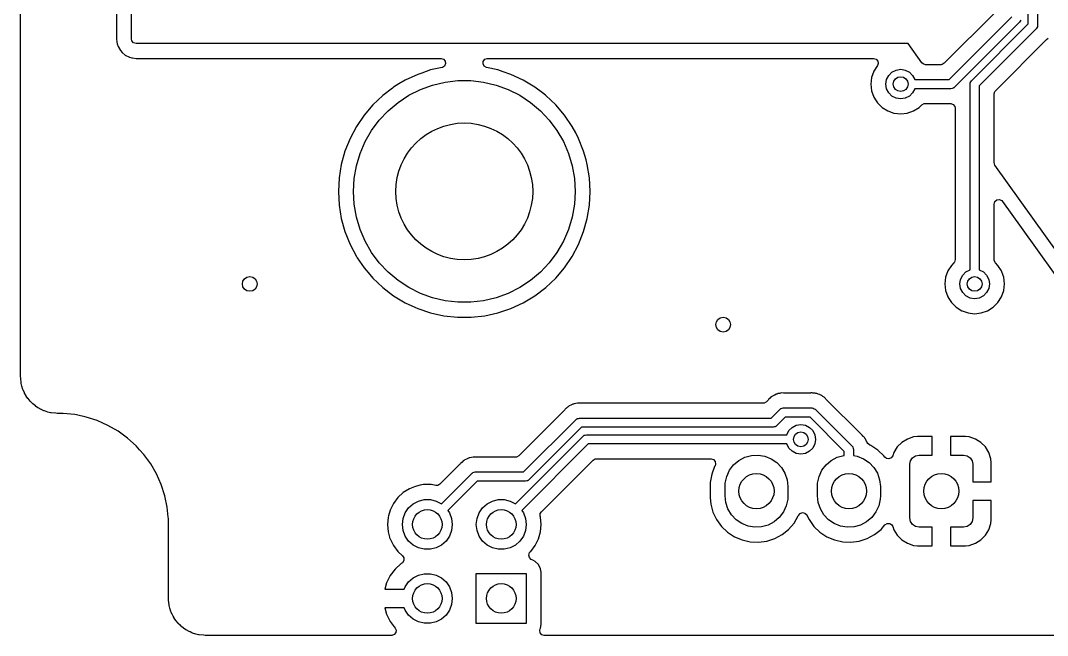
# Model space of a CAD drawing. Extents: x 0.71 to 7.56, y -5.16 to -0.79.
# Drawn here: x 0.709 to 1.802, y -5.157 to -4.503 of the extents above; entities that cross this region are included whole.
import ezdxf

# ---------------------------------------------------------------- set-up
doc = ezdxf.new("R2010")
doc.units = 0
doc.header["$MEASUREMENT"] = 0
doc.layers.add('BLACK', color=7, linetype='CONTINUOUS')

msp = doc.modelspace()

# ---------------------------------------------------------------- linework, layer by layer
at = {"layer": 'BLACK', "linetype": 'CONTINUOUS'}
for p, q in [((0.708681, -4.88178), (0.708681, -2.6378)), ((1.78154, -4.50664), (1.78154, -3.92025)), ((1.79138, -3.91955), (1.79138, -4.50868)), ((0.810807, -4.4586), (0.810807, -4.52268)), ((0.826772, -4.52268), (0.826772, -4.4586)), ((1.74662, -4.4942), (1.69207, -4.54875)), ((1.69717, -4.56594), (1.76382, -4.4993)), ((1.7728, -4.50375), (1.77222, -4.50482)), ((1.77346, -4.50273), (1.7728, -4.50375)), ((1.77222, -4.50482), (1.70269, -4.57435)), ((1.72093, -4.56724), (1.78154, -4.50664)), ((1.78994, -4.51216), (1.72933, -4.57276)), ((1.79052, -4.51109), (1.78994, -4.51216)), ((1.79118, -4.51006), (1.79052, -4.51109)), ((1.79121, -4.50982), (1.79118, -4.51006)), ((1.79127, -4.50972), (1.79121, -4.50982)), ((1.79138, -4.50868), (1.79125, -4.50955)), ((1.79125, -4.50955), (1.79127, -4.50972)), ((0.810807, -4.52268), (0.811172, -4.52607)), ((0.827213, -4.52471), (0.826772, -4.52268)), ((0.829014, -4.52678), (0.827213, -4.52471)), ((1.74653, -4.57786), (1.80084, -4.52356)), ((1.80084, -4.52356), (1.80266, -4.52186)), ((0.811172, -4.52607), (0.811613, -4.5281)), ((0.811613, -4.5281), (0.811613, -4.5281)), ((0.811613, -4.5281), (0.812507, -4.53092)), ((0.812507, -4.53092), (0.812508, -4.53092)), ((0.812508, -4.53092), (0.812508, -4.53092)), ((0.812508, -4.53092), (0.815148, -4.53516)), ((0.815148, -4.53516), (0.816949, -4.53724)), ((0.831654, -4.52756), (0.829014, -4.52678)), ((1.65354, -4.52756), (0.831654, -4.52756)), ((1.66824, -4.54813), (1.65354, -4.52756)), ((0.816949, -4.53724), (0.816949, -4.53724)), ((0.816949, -4.53724), (0.816949, -4.53724)), ((0.816949, -4.53724), (0.820003, -4.53996)), ((0.820003, -4.53996), (0.820003, -4.53996)), ((0.820003, -4.53996), (0.820003, -4.53996)), ((0.820003, -4.53996), (0.824516, -4.5421)), ((0.824516, -4.5421), (0.824516, -4.5421)), ((0.824516, -4.5421), (0.824516, -4.5421)), ((0.824516, -4.5421), (0.827156, -4.54288)), ((0.827156, -4.54288), (0.827156, -4.54288)), ((0.827156, -4.54288), (0.827156, -4.54288)), ((0.827156, -4.54288), (0.827778, -4.54297)), ((0.827778, -4.54297), (0.831654, -4.54352)), ((0.831654, -4.54352), (1.15635, -4.54352)), ((1.15635, -4.54352), (1.15899, -4.5443)), ((1.15899, -4.5443), (1.16079, -4.54638)), ((1.16079, -4.54638), (1.16119, -4.5491)), ((1.20108, -4.54943), (1.20128, -4.54669)), ((1.20128, -4.54669), (1.20294, -4.54449)), ((1.20294, -4.54449), (1.20552, -4.54354)), ((1.20552, -4.54354), (1.20585, -4.54352)), ((1.20585, -4.54352), (1.6168, -4.54352)), ((1.6168, -4.54352), (1.61944, -4.5443)), ((1.61944, -4.5443), (1.62124, -4.54638)), ((1.62124, -4.54638), (1.62163, -4.5491)), ((1.14523, -4.55585), (1.13573, -4.55905)), ((1.1574, -4.55317), (1.14523, -4.55585)), ((1.15773, -4.55309), (1.1574, -4.55317)), ((1.16004, -4.5516), (1.15773, -4.55309)), ((1.16119, -4.5491), (1.16004, -4.5516)), ((1.20239, -4.55185), (1.20108, -4.54943)), ((1.2048, -4.55317), (1.20239, -4.55185)), ((1.21697, -4.55585), (1.2048, -4.55317)), ((1.22233, -4.55766), (1.21697, -4.55585)), ((1.23073, -4.56049), (1.22233, -4.55766)), ((1.61709, -4.55711), (1.61475, -4.56381)), ((1.62093, -4.551), (1.61709, -4.55711)), ((1.62163, -4.5491), (1.62093, -4.551)), ((1.63293, -4.56161), (1.63641, -4.55813)), ((1.63641, -4.55813), (1.6408, -4.55589)), ((1.6408, -4.55589), (1.64567, -4.55512)), ((1.64567, -4.55512), (1.65054, -4.55589)), ((1.65054, -4.55589), (1.65493, -4.55813)), ((1.65493, -4.55813), (1.65841, -4.56161)), ((1.66957, -4.5494), (1.66824, -4.54813)), ((1.67221, -4.55018), (1.66957, -4.5494)), ((1.68862, -4.55018), (1.67221, -4.55018)), ((1.68966, -4.55007), (1.68862, -4.55018)), ((1.69207, -4.54875), (1.68966, -4.55007)), ((1.1183, -4.56658), (1.11158, -4.57063)), ((1.13148, -4.56049), (1.1183, -4.56658)), ((1.1183, -4.56658), (1.1183, -4.56658)), ((1.13573, -4.55905), (1.13148, -4.56049)), ((1.13148, -4.56049), (1.13148, -4.56049)), ((1.13148, -4.56049), (1.13148, -4.56049)), ((1.14723, -4.57189), (1.16059, -4.56872)), ((1.16059, -4.56872), (1.17423, -4.56713)), ((1.17423, -4.56713), (1.18797, -4.56713)), ((1.18797, -4.56713), (1.20161, -4.56872)), ((1.20161, -4.56872), (1.21498, -4.57189)), ((1.2439, -4.56658), (1.23073, -4.56049)), ((1.23073, -4.56049), (1.23073, -4.56049)), ((1.23073, -4.56049), (1.23073, -4.56049)), ((1.25634, -4.57407), (1.2439, -4.56658)), ((1.2439, -4.56658), (1.2439, -4.56658)), ((1.2439, -4.56658), (1.2439, -4.56658)), ((1.2439, -4.56658), (1.2439, -4.56658)), ((1.61475, -4.56381), (1.61395, -4.57087)), ((1.61475, -4.56381), (1.61475, -4.56381)), ((1.62992, -4.57087), (1.63069, -4.566)), ((1.63069, -4.566), (1.63293, -4.56161)), ((1.65841, -4.56161), (1.66062, -4.56594)), ((1.66062, -4.56594), (1.69717, -4.56594)), ((1.7196, -4.56968), (1.71965, -4.56958)), ((1.71961, -4.56985), (1.7196, -4.56968)), ((1.71965, -4.56958), (1.71969, -4.56934)), ((1.71969, -4.56934), (1.72035, -4.56831)), ((1.72035, -4.56831), (1.72093, -4.56724)), ((1.10457, -4.57505), (1.0943, -4.58285)), ((1.10586, -4.57407), (1.10457, -4.57505)), ((1.11158, -4.57063), (1.10586, -4.57407)), ((1.12205, -4.58275), (1.13432, -4.57659)), ((1.13432, -4.57659), (1.14723, -4.57189)), ((1.21498, -4.57189), (1.22788, -4.57659)), ((1.22788, -4.57659), (1.24016, -4.58275)), ((1.26436, -4.58016), (1.25634, -4.57407)), ((1.26755, -4.58259), (1.26436, -4.58016)), ((1.61395, -4.57087), (1.61395, -4.57087)), ((1.61395, -4.57087), (1.61475, -4.57792)), ((1.61475, -4.57792), (1.61475, -4.57792)), ((1.61475, -4.57792), (1.61709, -4.58463)), ((1.63069, -4.57573), (1.62992, -4.57087)), ((1.63293, -4.58012), (1.63069, -4.57573)), ((1.63641, -4.58361), (1.63293, -4.58012)), ((1.65841, -4.58012), (1.65493, -4.58361)), ((1.66062, -4.57579), (1.65841, -4.58012)), ((1.69921, -4.57579), (1.66062, -4.57579)), ((1.70038, -4.57544), (1.69921, -4.57579)), ((1.70157, -4.57519), (1.70038, -4.57544)), ((1.70177, -4.57504), (1.70157, -4.57519)), ((1.70187, -4.57501), (1.70177, -4.57504)), ((1.70199, -4.57487), (1.70187, -4.57501)), ((1.70269, -4.57435), (1.70199, -4.57487)), ((1.71949, -4.57072), (1.71961, -4.56985)), ((1.71949, -4.76852), (1.71949, -4.57072)), ((1.72933, -4.57276), (1.72933, -4.76852)), ((1.7451, -4.58132), (1.74587, -4.57868)), ((1.74587, -4.57868), (1.74653, -4.57786)), ((1.0943, -4.58285), (1.08376, -4.59284)), ((1.0943, -4.58285), (1.0943, -4.58285)), ((1.10005, -4.59913), (1.11057, -4.5903)), ((1.11057, -4.5903), (1.12205, -4.58275)), ((1.24016, -4.58275), (1.25163, -4.5903)), ((1.25163, -4.5903), (1.26215, -4.59913)), ((1.2679, -4.58285), (1.26755, -4.58259)), ((1.27844, -4.59284), (1.2679, -4.58285)), ((1.61709, -4.58463), (1.61959, -4.5886)), ((1.61959, -4.5886), (1.62087, -4.59064)), ((1.62087, -4.59064), (1.6259, -4.59566)), ((1.6408, -4.58584), (1.63641, -4.58361)), ((1.64567, -4.58661), (1.6408, -4.58584)), ((1.65054, -4.58584), (1.64567, -4.58661)), ((1.65493, -4.58361), (1.65054, -4.58584)), ((1.67053, -4.59167), (1.67157, -4.59156)), ((1.67157, -4.59156), (1.69886, -4.59156)), ((1.69886, -4.59156), (1.69892, -4.59156)), ((1.69892, -4.59156), (1.699, -4.59156)), ((1.699, -4.59156), (1.70161, -4.59242)), ((1.7451, -4.65417), (1.7451, -4.58132)), ((1.08376, -4.59284), (1.07437, -4.6039)), ((1.09062, -4.60912), (1.10005, -4.59913)), ((1.26215, -4.59913), (1.27158, -4.60912)), ((1.28784, -4.6039), (1.27844, -4.59284)), ((1.6259, -4.59566), (1.63191, -4.59944)), ((1.63191, -4.59944), (1.63829, -4.60167)), ((1.63829, -4.60167), (1.63861, -4.60179)), ((1.63861, -4.60179), (1.63861, -4.60179)), ((1.63861, -4.60179), (1.64567, -4.60258)), ((1.64567, -4.60258), (1.65273, -4.60179)), ((1.65273, -4.60179), (1.65943, -4.59944)), ((1.65273, -4.60179), (1.65273, -4.60179)), ((1.65273, -4.60179), (1.65273, -4.60179)), ((1.65943, -4.59944), (1.66544, -4.59566)), ((1.66544, -4.59566), (1.66812, -4.59298)), ((1.66812, -4.59298), (1.67053, -4.59167)), ((1.70161, -4.59242), (1.70335, -4.59456)), ((1.70335, -4.59456), (1.70372, -4.59644)), ((1.70372, -4.59644), (1.70372, -4.75756)), ((1.07437, -4.6039), (1.06622, -4.61592)), ((1.08242, -4.62014), (1.09062, -4.60912)), ((1.27158, -4.60912), (1.27978, -4.62014)), ((1.29599, -4.61592), (1.28784, -4.6039)), ((1.64567, -4.60258), (1.64567, -4.60258)), ((1.64567, -4.60258), (1.64567, -4.60258)), ((1.06622, -4.61592), (1.05942, -4.62874)), ((1.06622, -4.61592), (1.06622, -4.61592)), ((1.07556, -4.63203), (1.08242, -4.62014)), ((1.27978, -4.62014), (1.28665, -4.63203)), ((1.29966, -4.62284), (1.29599, -4.61592)), ((1.29599, -4.61592), (1.29599, -4.61592)), ((1.29599, -4.61592), (1.29599, -4.61592)), ((1.30279, -4.62874), (1.29966, -4.62284)), ((1.05942, -4.62874), (1.05405, -4.64223)), ((1.05942, -4.62874), (1.05942, -4.62874)), ((1.07012, -4.64464), (1.07556, -4.63203)), ((1.28665, -4.63203), (1.29209, -4.64464)), ((1.30816, -4.64223), (1.30279, -4.62874)), ((1.05405, -4.64223), (1.05016, -4.65622)), ((1.05405, -4.64223), (1.05405, -4.64223)), ((1.06618, -4.6578), (1.07012, -4.64464)), ((1.29209, -4.64464), (1.29603, -4.6578)), ((1.31067, -4.65126), (1.30816, -4.64223)), ((1.30816, -4.64223), (1.30816, -4.64223)), ((1.30816, -4.64223), (1.30816, -4.64223)), ((1.30816, -4.64223), (1.30816, -4.64223)), ((1.05016, -4.65622), (1.04781, -4.67054)), ((1.05016, -4.65622), (1.05016, -4.65622)), ((1.31204, -4.65622), (1.31067, -4.65126)), ((1.31439, -4.67054), (1.31204, -4.65622)), ((1.7451, -4.65441), (1.7451, -4.65417)), ((1.74601, -4.65701), (1.7451, -4.65441)), ((2.04578, -5.0767), (1.74601, -4.65701)), ((1.06379, -4.67133), (1.06618, -4.6578)), ((1.29603, -4.6578), (1.29841, -4.67133)), ((1.04781, -4.67054), (1.04703, -4.68504)), ((1.04781, -4.67054), (1.04781, -4.67054)), ((1.06299, -4.68504), (1.06379, -4.67133)), ((1.29841, -4.67133), (1.29921, -4.68504)), ((1.31518, -4.68504), (1.31439, -4.67054)), ((1.04703, -4.68504), (1.04703, -4.68504)), ((1.04703, -4.68504), (1.04781, -4.69954)), ((1.06379, -4.69875), (1.06299, -4.68504)), ((1.29921, -4.68504), (1.29841, -4.69875)), ((1.31439, -4.69954), (1.31518, -4.68504)), ((1.04781, -4.69954), (1.04781, -4.69954)), ((1.04781, -4.69954), (1.05016, -4.71386)), ((1.06618, -4.71228), (1.06379, -4.69875)), ((1.29841, -4.69875), (1.29603, -4.71228)), ((1.31204, -4.71386), (1.31439, -4.69954)), ((1.7451, -4.69844), (1.74587, -4.6958)), ((1.7451, -4.75756), (1.7451, -4.69844)), ((1.74587, -4.6958), (1.74795, -4.694)), ((1.74795, -4.694), (1.75068, -4.6936)), ((1.75068, -4.6936), (1.75318, -4.69475)), ((1.75318, -4.69475), (1.75395, -4.6956)), ((1.75395, -4.6956), (1.77378, -4.72335)), ((1.05016, -4.71386), (1.05016, -4.71386)), ((1.05016, -4.71386), (1.05405, -4.72785)), ((1.07012, -4.72544), (1.06618, -4.71228)), ((1.29603, -4.71228), (1.29209, -4.72544)), ((1.30816, -4.72785), (1.31204, -4.71386)), ((1.05405, -4.72785), (1.05405, -4.72785)), ((1.05405, -4.72785), (1.05942, -4.74134)), ((1.07556, -4.73805), (1.07012, -4.72544)), ((1.29209, -4.72544), (1.28665, -4.73805)), ((1.30279, -4.74134), (1.30816, -4.72785)), ((1.77378, -4.72335), (2.03279, -5.08597)), ((1.05942, -4.74134), (1.05942, -4.74134)), ((1.05942, -4.74134), (1.06622, -4.75416)), ((1.08242, -4.74994), (1.07556, -4.73805)), ((1.28665, -4.73805), (1.27978, -4.74994)), ((1.29599, -4.75416), (1.30279, -4.74134)), ((1.06622, -4.75416), (1.06622, -4.75416)), ((1.06622, -4.75416), (1.06622, -4.75416)), ((1.06622, -4.75416), (1.06717, -4.75556)), ((1.06717, -4.75556), (1.07437, -4.76618)), ((1.09062, -4.76096), (1.08242, -4.74994)), ((1.27978, -4.74994), (1.27158, -4.76096)), ((1.28784, -4.76618), (1.29599, -4.75416)), ((1.07437, -4.76618), (1.08065, -4.77358)), ((1.10005, -4.77095), (1.09062, -4.76096)), ((1.27158, -4.76096), (1.26215, -4.77095)), ((1.27844, -4.77724), (1.28784, -4.76618)), ((1.69961, -4.76369), (1.69584, -4.7697)), ((1.70229, -4.76101), (1.69961, -4.76369)), ((1.70295, -4.7602), (1.70229, -4.76101)), ((1.70372, -4.75756), (1.70295, -4.7602)), ((1.74521, -4.7586), (1.7451, -4.75756)), ((1.74653, -4.76101), (1.74521, -4.7586)), ((1.74921, -4.76369), (1.74653, -4.76101)), ((1.75298, -4.7697), (1.74921, -4.76369)), ((1.08065, -4.77358), (1.08376, -4.77724)), ((1.08376, -4.77724), (1.0943, -4.78723)), ((1.11057, -4.77978), (1.10005, -4.77095)), ((1.26215, -4.77095), (1.25163, -4.77978)), ((1.2679, -4.78723), (1.27844, -4.77724)), ((1.69349, -4.77641), (1.69269, -4.78346)), ((1.69584, -4.7697), (1.69349, -4.77641)), ((1.69349, -4.77641), (1.69349, -4.77641)), ((1.70943, -4.7786), (1.71167, -4.77421)), ((1.71167, -4.77421), (1.71515, -4.77072)), ((1.71515, -4.77072), (1.71949, -4.76852)), ((1.72933, -4.76852), (1.73367, -4.77072)), ((1.73367, -4.77072), (1.73715, -4.77421)), ((1.73715, -4.77421), (1.73939, -4.7786)), ((1.75461, -4.77436), (1.75298, -4.7697)), ((1.75533, -4.77641), (1.75461, -4.77436)), ((1.75612, -4.78346), (1.75533, -4.77641)), ((1.75533, -4.77641), (1.75533, -4.77641)), ((1.0943, -4.78723), (1.10586, -4.79601)), ((1.12205, -4.78733), (1.11057, -4.77978)), ((1.13432, -4.79349), (1.12205, -4.78733)), ((1.24016, -4.78733), (1.22788, -4.79349)), ((1.25163, -4.77978), (1.24016, -4.78733)), ((1.25634, -4.79601), (1.2679, -4.78723)), ((1.69269, -4.78346), (1.69269, -4.78346)), ((1.69269, -4.78346), (1.69349, -4.79052)), ((1.70866, -4.78346), (1.70943, -4.7786)), ((1.70943, -4.78833), (1.70866, -4.78346)), ((1.71167, -4.79272), (1.70943, -4.78833)), ((1.73939, -4.78833), (1.73715, -4.79272)), ((1.73939, -4.7786), (1.74016, -4.78346)), ((1.74016, -4.78346), (1.73939, -4.78833)), ((1.75533, -4.79052), (1.75612, -4.78346)), ((1.75612, -4.78346), (1.75612, -4.78346)), ((1.10586, -4.79601), (1.1183, -4.8035)), ((1.14723, -4.79819), (1.13432, -4.79349)), ((1.16059, -4.80136), (1.14723, -4.79819)), ((1.21498, -4.79819), (1.20161, -4.80136)), ((1.22788, -4.79349), (1.21498, -4.79819)), ((1.2439, -4.8035), (1.25634, -4.79601)), ((1.69349, -4.79052), (1.69349, -4.79052)), ((1.69349, -4.79052), (1.69584, -4.79723)), ((1.69584, -4.79723), (1.69698, -4.79905)), ((1.69698, -4.79905), (1.69961, -4.80324)), ((1.71515, -4.7962), (1.71167, -4.79272)), ((1.71954, -4.79844), (1.71515, -4.7962)), ((1.72441, -4.79921), (1.71954, -4.79844)), ((1.72928, -4.79844), (1.72441, -4.79921)), ((1.73367, -4.7962), (1.72928, -4.79844)), ((1.73715, -4.79272), (1.73367, -4.7962)), ((1.74921, -4.80324), (1.75298, -4.79723)), ((1.75298, -4.79723), (1.75533, -4.79052)), ((1.75533, -4.79052), (1.75533, -4.79052)), ((1.1183, -4.8035), (1.1183, -4.8035)), ((1.1183, -4.8035), (1.1183, -4.8035)), ((1.1183, -4.8035), (1.1183, -4.8035)), ((1.1183, -4.8035), (1.1286, -4.80826)), ((1.1286, -4.80826), (1.13148, -4.80959)), ((1.13148, -4.80959), (1.14523, -4.81423)), ((1.17423, -4.80295), (1.16059, -4.80136)), ((1.18797, -4.80295), (1.17423, -4.80295)), ((1.20161, -4.80136), (1.18797, -4.80295)), ((1.21697, -4.81423), (1.23073, -4.80959)), ((1.23073, -4.80959), (1.2439, -4.8035)), ((1.69961, -4.80324), (1.70464, -4.80826)), ((1.70464, -4.80826), (1.71065, -4.81204)), ((1.73817, -4.81204), (1.74418, -4.80826)), ((1.74418, -4.80826), (1.74921, -4.80324)), ((1.14523, -4.81423), (1.15941, -4.81735)), ((1.15941, -4.81735), (1.17384, -4.81892)), ((1.17384, -4.81892), (1.17384, -4.81892)), ((1.17384, -4.81892), (1.18836, -4.81892)), ((1.18836, -4.81892), (1.20279, -4.81735)), ((1.18836, -4.81892), (1.18836, -4.81892)), ((1.20279, -4.81735), (1.21697, -4.81423)), ((1.71065, -4.81204), (1.71099, -4.81216)), ((1.71099, -4.81216), (1.71735, -4.81438)), ((1.71735, -4.81438), (1.71735, -4.81438)), ((1.71735, -4.81438), (1.72441, -4.81518)), ((1.72441, -4.81518), (1.73147, -4.81438)), ((1.72441, -4.81518), (1.72441, -4.81518)), ((1.72441, -4.81518), (1.72441, -4.81518)), ((1.73147, -4.81438), (1.73817, -4.81204)), ((1.73147, -4.81438), (1.73147, -4.81438)), ((1.73147, -4.81438), (1.73147, -4.81438)), ((0.70869, -4.882), (0.708681, -4.88178)), ((0.708838, -4.88368), (0.70869, -4.882)), ((0.709327, -4.88865), (0.708838, -4.88368)), ((0.70947, -4.88944), (0.709327, -4.88865)), ((0.710173, -4.89206), (0.70947, -4.88944)), ((0.711287, -4.89573), (0.710173, -4.89206)), ((0.711534, -4.89638), (0.711287, -4.89573)), ((0.712772, -4.89903), (0.711534, -4.89638)), ((0.71283, -4.89915), (0.712772, -4.89903)), ((0.713064, -4.89959), (0.71283, -4.89915)), ((0.714597, -4.90245), (0.713064, -4.89959)), ((0.71475, -4.9027), (0.714597, -4.90245)), ((0.716574, -4.90531), (0.71475, -4.9027)), ((0.716687, -4.90546), (0.716574, -4.90531)), ((0.71902, -4.9083), (0.716687, -4.90546)), ((0.71918, -4.90848), (0.71902, -4.9083)), ((0.721444, -4.91074), (0.71918, -4.90848)), ((1.50449, -4.90719), (1.5027, -4.90898)), ((1.50503, -4.90656), (1.50449, -4.90719)), ((1.50541, -4.90602), (1.50503, -4.90656)), ((1.50669, -4.90498), (1.50541, -4.90602)), ((1.50541, -4.90602), (1.50541, -4.90602)), ((1.50688, -4.90481), (1.50669, -4.90498)), ((1.50805, -4.90364), (1.50688, -4.90481)), ((1.50862, -4.90331), (1.50805, -4.90364)), ((1.50931, -4.90285), (1.50862, -4.90331)), ((1.50982, -4.90243), (1.50931, -4.90285)), ((1.51134, -4.90177), (1.50982, -4.90243)), ((1.50982, -4.90243), (1.50982, -4.90243)), ((1.51156, -4.90166), (1.51134, -4.90177)), ((1.51301, -4.90085), (1.51156, -4.90166)), ((1.51365, -4.90069), (1.51301, -4.90085)), ((1.51301, -4.90085), (1.51301, -4.90085)), ((1.51443, -4.90043), (1.51365, -4.90069)), ((1.51503, -4.90017), (1.51443, -4.90043)), ((1.51668, -4.89994), (1.51503, -4.90017)), ((1.51692, -4.89989), (1.51668, -4.89994)), ((1.51853, -4.8995), (1.51692, -4.89989)), ((1.52102, -4.89959), (1.51853, -4.8995)), ((1.51853, -4.8995), (1.51853, -4.8995)), ((1.51853, -4.8995), (1.51853, -4.8995)), ((1.549, -4.89959), (1.52102, -4.89959)), ((1.54983, -4.89952), (1.549, -4.89959)), ((1.55011, -4.89947), (1.54983, -4.89952)), ((1.55048, -4.8994), (1.55011, -4.89947)), ((1.55142, -4.8995), (1.55048, -4.8994)), ((1.55048, -4.8994), (1.55048, -4.8994)), ((1.55213, -4.89957), (1.55142, -4.8995)), ((1.55238, -4.89959), (1.55213, -4.89957)), ((1.55404, -4.89959), (1.55238, -4.89959)), ((1.55467, -4.89976), (1.55404, -4.89959)), ((1.55404, -4.89959), (1.55404, -4.89959)), ((1.55549, -4.89992), (1.55467, -4.89976)), ((1.55614, -4.89999), (1.55549, -4.89992)), ((1.55635, -4.90007), (1.55614, -4.89999)), ((1.55614, -4.89999), (1.55614, -4.89999)), ((1.55614, -4.89999), (1.55614, -4.89999)), ((1.55768, -4.90059), (1.55635, -4.90007)), ((1.55792, -4.90067), (1.55768, -4.90059)), ((1.55951, -4.90112), (1.55792, -4.90067)), ((1.56007, -4.90146), (1.55951, -4.90112)), ((1.56082, -4.90183), (1.56007, -4.90146)), ((1.56109, -4.90194), (1.56082, -4.90183)), ((1.56143, -4.90207), (1.56109, -4.90194)), ((1.5619, -4.90243), (1.56143, -4.90207)), ((1.56275, -4.90307), (1.5619, -4.90243)), ((1.56296, -4.90321), (1.56275, -4.90307)), ((1.56437, -4.90408), (1.56296, -4.90321)), ((1.56552, -4.90531), (1.56437, -4.90408)), ((1.56607, -4.9059), (1.56552, -4.90531)), ((1.60363, -4.94346), (1.56607, -4.9059)), ((0.721622, -4.9109), (0.721444, -4.91074)), ((0.724464, -4.91323), (0.721622, -4.9109)), ((0.724613, -4.91335), (0.724464, -4.91323)), ((0.727218, -4.91517), (0.724613, -4.91335)), ((0.727467, -4.91532), (0.727218, -4.91517)), ((0.730772, -4.91709), (0.727467, -4.91532)), ((0.73089, -4.91715), (0.730772, -4.91709)), ((0.731393, -4.91738), (0.73089, -4.91715)), ((0.733544, -4.91839), (0.731393, -4.91738)), ((0.73419, -4.91863), (0.733544, -4.91839)), ((0.737861, -4.91975), (0.73419, -4.91863)), ((1.28751, -4.91802), (1.23919, -4.96634)), ((1.28804, -4.91738), (1.28751, -4.91802)), ((1.28842, -4.91685), (1.28804, -4.91738)), ((1.28971, -4.9158), (1.28842, -4.91685)), ((1.28989, -4.91563), (1.28971, -4.9158)), ((1.29107, -4.91446), (1.28989, -4.91563)), ((1.29164, -4.91414), (1.29107, -4.91446)), ((1.29107, -4.91446), (1.29107, -4.91446)), ((1.29233, -4.91367), (1.29164, -4.91414)), ((1.29283, -4.91326), (1.29233, -4.91367)), ((1.29436, -4.9126), (1.29283, -4.91326)), ((1.29283, -4.91326), (1.29283, -4.91326)), ((1.29458, -4.91249), (1.29436, -4.9126)), ((1.29602, -4.91167), (1.29458, -4.91249)), ((1.29666, -4.91152), (1.29602, -4.91167)), ((1.29602, -4.91167), (1.29602, -4.91167)), ((1.29745, -4.91125), (1.29666, -4.91152)), ((1.29805, -4.91099), (1.29745, -4.91125)), ((1.29969, -4.91077), (1.29805, -4.91099)), ((1.29994, -4.91072), (1.29969, -4.91077)), ((1.30155, -4.91033), (1.29994, -4.91072)), ((1.30404, -4.91041), (1.30155, -4.91033)), ((1.30155, -4.91033), (1.30155, -4.91033)), ((1.30155, -4.91033), (1.30155, -4.91033)), ((1.49925, -4.91041), (1.30404, -4.91041)), ((1.50029, -4.9103), (1.49925, -4.91041)), ((1.5027, -4.90898), (1.50029, -4.9103)), ((1.5078, -4.92618), (1.51719, -4.9168)), ((1.51719, -4.9168), (1.51789, -4.91627)), ((1.51789, -4.91627), (1.51801, -4.91614)), ((1.51801, -4.91614), (1.51811, -4.91611)), ((1.51811, -4.91611), (1.51831, -4.91596)), ((1.51831, -4.91596), (1.5195, -4.9157)), ((1.5195, -4.9157), (1.52067, -4.91535)), ((1.52067, -4.91535), (1.55119, -4.91535)), ((1.55119, -4.91535), (1.55206, -4.91548)), ((1.55206, -4.91548), (1.55224, -4.91547)), ((1.55224, -4.91547), (1.55233, -4.91552)), ((1.55233, -4.91552), (1.55258, -4.91555)), ((1.55258, -4.91555), (1.5536, -4.91621)), ((1.5536, -4.91621), (1.55467, -4.9168)), ((1.55467, -4.9168), (1.59403, -4.95615)), ((0.740484, -4.92045), (0.737861, -4.91975)), ((0.741269, -4.92059), (0.740484, -4.92045)), ((0.746242, -4.92108), (0.741269, -4.92059)), ((0.747835, -4.92122), (0.746242, -4.92108)), ((0.747925, -4.92123), (0.747835, -4.92122)), ((0.748138, -4.92124), (0.747925, -4.92123)), ((0.754222, -4.92124), (0.748138, -4.92124)), ((0.766536, -4.92253), (0.754222, -4.92124)), ((0.754222, -4.92124), (0.754222, -4.92124)), ((0.768205, -4.92289), (0.766536, -4.92253)), ((0.778648, -4.92511), (0.768205, -4.92289)), ((0.790423, -4.92893), (0.778648, -4.92511)), ((0.778648, -4.92511), (0.778648, -4.92511)), ((0.790424, -4.92893), (0.790423, -4.92893)), ((0.790423, -4.92893), (0.790423, -4.92893)), ((0.79616, -4.93149), (0.790424, -4.92893)), ((1.24429, -4.98354), (1.30021, -4.92762)), ((1.30021, -4.92762), (1.30091, -4.9271)), ((1.30091, -4.9271), (1.30102, -4.92696)), ((1.30102, -4.92696), (1.30113, -4.92693)), ((1.30113, -4.92693), (1.30133, -4.92678)), ((1.30133, -4.92678), (1.30252, -4.92652)), ((1.30252, -4.92652), (1.30369, -4.92618)), ((1.30369, -4.92618), (1.5078, -4.92618)), ((1.52271, -4.9252), (1.51332, -4.93458)), ((1.54915, -4.9252), (1.52271, -4.9252)), ((1.58563, -4.96167), (1.54915, -4.9252)), ((0.801735, -4.93397), (0.79616, -4.93149)), ((0.812458, -4.94016), (0.801735, -4.93397)), ((0.801735, -4.93397), (0.801735, -4.93397)), ((0.822475, -4.94744), (0.812458, -4.94016)), ((0.812458, -4.94016), (0.812458, -4.94016)), ((1.30572, -4.93602), (1.24981, -4.99194)), ((1.50984, -4.93602), (1.30572, -4.93602)), ((1.51101, -4.93568), (1.50984, -4.93602)), ((1.5122, -4.93542), (1.51101, -4.93568)), ((1.5124, -4.93527), (1.5122, -4.93542)), ((1.5125, -4.93524), (1.5124, -4.93527)), ((1.51262, -4.93511), (1.5125, -4.93524)), ((1.51332, -4.93458), (1.51262, -4.93511)), ((1.52442, -4.9439), (1.52663, -4.93956)), ((1.52663, -4.93956), (1.53011, -4.93608)), ((1.53011, -4.93608), (1.5345, -4.93384)), ((1.5345, -4.93384), (1.53937, -4.93307)), ((1.53937, -4.93307), (1.54424, -4.93384)), ((1.54424, -4.93384), (1.54863, -4.93608)), ((1.54863, -4.93608), (1.55211, -4.93956)), ((1.55211, -4.93956), (1.55435, -4.94395)), ((0.825783, -4.95042), (0.822475, -4.94744)), ((0.822475, -4.94744), (0.822475, -4.94744)), ((0.831677, -4.95572), (0.825783, -4.95042)), ((1.23545, -5.01744), (1.30754, -4.94534)), ((1.30754, -4.94534), (1.30825, -4.94481)), ((1.30825, -4.94481), (1.30836, -4.94468)), ((1.30836, -4.94468), (1.30847, -4.94465)), ((1.30847, -4.94465), (1.30867, -4.9445)), ((1.30867, -4.9445), (1.30986, -4.94424)), ((1.30986, -4.94424), (1.31102, -4.9439)), ((1.31102, -4.9439), (1.52442, -4.9439)), ((1.55435, -4.94395), (1.55512, -4.94882)), ((1.55512, -4.94882), (1.55435, -4.95369)), ((1.60427, -4.94399), (1.60363, -4.94346)), ((1.60481, -4.94437), (1.60427, -4.94399)), ((1.60585, -4.94566), (1.60481, -4.94437)), ((1.60602, -4.94584), (1.60585, -4.94566)), ((1.60719, -4.94702), (1.60602, -4.94584)), ((1.60751, -4.94759), (1.60719, -4.94702)), ((1.60798, -4.94827), (1.60751, -4.94759)), ((1.60839, -4.94878), (1.60798, -4.94827)), ((1.60905, -4.9503), (1.60839, -4.94878)), ((1.60917, -4.95053), (1.60905, -4.9503)), ((1.60943, -4.95099), (1.60917, -4.95053)), ((1.60998, -4.95197), (1.60943, -4.95099)), ((1.61009, -4.95225), (1.60998, -4.95197)), ((1.60998, -4.95197), (1.60998, -4.95197)), ((1.61059, -4.9532), (1.61009, -4.95225)), ((1.64692, -4.95207), (1.64203, -4.95695)), ((1.65279, -4.94845), (1.64692, -4.95207)), ((1.65934, -4.94628), (1.65279, -4.94845)), ((1.65279, -4.94845), (1.65279, -4.94845)), ((1.66339, -4.94587), (1.65934, -4.94628)), ((1.67913, -4.94587), (1.66339, -4.94587)), ((1.66339, -4.94587), (1.66339, -4.94587)), ((1.67913, -4.96555), (1.67913, -4.94587)), ((1.71457, -4.94587), (1.69882, -4.94587)), ((1.69882, -4.94587), (1.69882, -4.96555)), ((1.71861, -4.94628), (1.71457, -4.94587)), ((1.72516, -4.94845), (1.71861, -4.94628)), ((1.71861, -4.94628), (1.71861, -4.94628)), ((1.73104, -4.95207), (1.72516, -4.94845)), ((1.72516, -4.94845), (1.72516, -4.94845)), ((1.73592, -4.95695), (1.73104, -4.95207)), ((0.835366, -4.95982), (0.831677, -4.95572)), ((0.839962, -4.96493), (0.835366, -4.95982)), ((1.31306, -4.95374), (1.24228, -5.02452)), ((1.52442, -4.95374), (1.31306, -4.95374)), ((1.52663, -4.95808), (1.52442, -4.95374)), ((1.53011, -4.96156), (1.52663, -4.95808)), ((1.5345, -4.9638), (1.53011, -4.96156)), ((1.54863, -4.96156), (1.54424, -4.9638)), ((1.55211, -4.95808), (1.54863, -4.96156)), ((1.55435, -4.95369), (1.55211, -4.95808)), ((1.58563, -4.96597), (1.58563, -4.96167)), ((1.59403, -4.95615), (1.59456, -4.95686)), ((1.59456, -4.95686), (1.59469, -4.95697)), ((1.59469, -4.95697), (1.59472, -4.95708)), ((1.59472, -4.95708), (1.59487, -4.95728)), ((1.59487, -4.95728), (1.59513, -4.95846)), ((1.59513, -4.95846), (1.59547, -4.95963)), ((1.59547, -4.95963), (1.59547, -4.96611)), ((1.61271, -4.95495), (1.61059, -4.9532)), ((1.61398, -4.95549), (1.61271, -4.95495)), ((1.62137, -4.96037), (1.61398, -4.95549)), ((1.62778, -4.96649), (1.62137, -4.96037)), ((1.62137, -4.96037), (1.62137, -4.96037)), ((1.63841, -4.96283), (1.63724, -4.96637)), ((1.64203, -4.95695), (1.63841, -4.96283)), ((1.63841, -4.96283), (1.63841, -4.96283)), ((1.73954, -4.96283), (1.73592, -4.95695)), ((1.74171, -4.96938), (1.73954, -4.96283)), ((1.73954, -4.96283), (1.73954, -4.96283)), ((0.84724, -4.97494), (0.839962, -4.96493)), ((0.839962, -4.96493), (0.839962, -4.96493)), ((1.17738, -4.9742), (1.177, -4.97474)), ((1.17867, -4.97316), (1.17738, -4.9742)), ((1.17885, -4.97299), (1.17867, -4.97316)), ((1.18003, -4.97182), (1.17885, -4.97299)), ((1.1806, -4.9715), (1.18003, -4.97182)), ((1.18003, -4.97182), (1.18003, -4.97182)), ((1.18129, -4.97103), (1.1806, -4.9715)), ((1.18179, -4.97061), (1.18129, -4.97103)), ((1.18332, -4.96995), (1.18179, -4.97061)), ((1.18179, -4.97061), (1.18179, -4.97061)), ((1.18354, -4.96984), (1.18332, -4.96995)), ((1.18498, -4.96903), (1.18354, -4.96984)), ((1.18562, -4.96887), (1.18498, -4.96903)), ((1.18498, -4.96903), (1.18498, -4.96903)), ((1.18641, -4.96861), (1.18562, -4.96887)), ((1.18701, -4.96835), (1.18641, -4.96861)), ((1.18865, -4.96812), (1.18701, -4.96835)), ((1.1889, -4.96808), (1.18865, -4.96812)), ((1.19051, -4.96768), (1.1889, -4.96808)), ((1.193, -4.96777), (1.19051, -4.96768)), ((1.19051, -4.96768), (1.19051, -4.96768)), ((1.19051, -4.96768), (1.19051, -4.96768)), ((1.23574, -4.96777), (1.193, -4.96777)), ((1.23678, -4.96766), (1.23574, -4.96777)), ((1.23919, -4.96634), (1.23678, -4.96766)), ((1.26325, -5.02585), (1.31816, -4.97094)), ((1.31816, -4.97094), (1.32058, -4.96962)), ((1.32058, -4.96962), (1.32162, -4.96951)), ((1.32162, -4.96951), (1.4438, -4.96951)), ((1.4438, -4.96951), (1.44644, -4.97028)), ((1.44644, -4.97028), (1.44824, -4.97236)), ((1.44824, -4.97236), (1.44863, -4.97508)), ((1.46783, -4.976), (1.47335, -4.97132)), ((1.47335, -4.97132), (1.47974, -4.96793)), ((1.47974, -4.96793), (1.48671, -4.96599)), ((1.48671, -4.96599), (1.49394, -4.9656)), ((1.49394, -4.9656), (1.50108, -4.96677)), ((1.50108, -4.96677), (1.5078, -4.96945)), ((1.5078, -4.96945), (1.51379, -4.97351)), ((1.51379, -4.97351), (1.51877, -4.97876)), ((1.53937, -4.96457), (1.5345, -4.9638)), ((1.54424, -4.9638), (1.53937, -4.96457)), ((1.56626, -4.976), (1.57177, -4.97132)), ((1.57177, -4.97132), (1.57816, -4.96793)), ((1.57816, -4.96793), (1.58514, -4.96599)), ((1.58514, -4.96599), (1.58563, -4.96597)), ((1.59547, -4.96611), (1.5995, -4.96677)), ((1.5995, -4.96677), (1.60623, -4.96945)), ((1.60623, -4.96945), (1.61222, -4.97351)), ((1.61222, -4.97351), (1.61719, -4.97876)), ((1.62865, -4.9677), (1.62778, -4.96649)), ((1.63043, -4.9692), (1.62865, -4.9677)), ((1.63313, -4.96969), (1.63043, -4.9692)), ((1.63567, -4.96863), (1.63313, -4.96969)), ((1.63724, -4.96637), (1.63567, -4.96863)), ((1.65551, -4.97539), (1.65626, -4.97163)), ((1.65626, -4.97163), (1.65839, -4.96843)), ((1.65839, -4.96843), (1.66159, -4.9663)), ((1.66159, -4.9663), (1.66535, -4.96555)), ((1.66535, -4.96555), (1.67913, -4.96555)), ((1.69882, -4.96555), (1.7126, -4.96555)), ((1.7126, -4.96555), (1.71636, -4.9663)), ((1.71636, -4.9663), (1.71956, -4.96843)), ((1.71956, -4.96843), (1.72169, -4.97163)), ((1.72169, -4.97163), (1.72244, -4.97539)), ((1.74213, -4.97343), (1.74171, -4.96938)), ((1.74213, -4.99409), (1.74213, -4.97343)), ((1.74213, -4.97343), (1.74213, -4.97343)), ((0.85343, -4.98567), (0.84724, -4.97494)), ((0.84724, -4.97494), (0.84724, -4.97494)), ((1.17647, -4.97537), (1.15519, -4.99665)), ((1.15671, -5.01744), (1.18917, -4.98498)), ((1.177, -4.97474), (1.17647, -4.97537)), ((1.18917, -4.98498), (1.18987, -4.98445)), ((1.18987, -4.98445), (1.18998, -4.98432)), ((1.18998, -4.98432), (1.19009, -4.98429)), ((1.19009, -4.98429), (1.19029, -4.98414)), ((1.19029, -4.98414), (1.19148, -4.98388)), ((1.19148, -4.98388), (1.19265, -4.98354)), ((1.19265, -4.98354), (1.24429, -4.98354)), ((1.44759, -4.97757), (1.44448, -4.98587)), ((1.44799, -4.97689), (1.44759, -4.97757)), ((1.44759, -4.97757), (1.44759, -4.97757)), ((1.44863, -4.97508), (1.44799, -4.97689)), ((1.46041, -4.98833), (1.46345, -4.98176)), ((1.46345, -4.98176), (1.46783, -4.976)), ((1.51877, -4.97876), (1.5225, -4.98496)), ((1.5225, -4.98496), (1.52481, -4.99182)), ((1.55884, -4.98833), (1.56188, -4.98176)), ((1.56188, -4.98176), (1.56626, -4.976)), ((1.61719, -4.97876), (1.62092, -4.98496)), ((1.62092, -4.98496), (1.62323, -4.99182)), ((1.65551, -5.03248), (1.65551, -4.97539)), ((1.72244, -4.97539), (1.72244, -4.99409)), ((0.858467, -4.99698), (0.85343, -4.98567)), ((0.85343, -4.98567), (0.85343, -4.98567)), ((0.85343, -4.98567), (0.85343, -4.98567)), ((1.19468, -4.99338), (1.16354, -5.02452)), ((1.24633, -4.99338), (1.19468, -4.99338)), ((1.2475, -4.99303), (1.24633, -4.99338)), ((1.24869, -4.99278), (1.2475, -4.99303)), ((1.24889, -4.99263), (1.24869, -4.99278)), ((1.24899, -4.9926), (1.24889, -4.99263)), ((1.24911, -4.99246), (1.24899, -4.9926)), ((1.24981, -4.99194), (1.24911, -4.99246)), ((1.44448, -4.98587), (1.44289, -4.99458)), ((1.44289, -4.99458), (1.44289, -5.01107)), ((1.45866, -4.99902), (1.45886, -4.9954)), ((1.45886, -4.9954), (1.46041, -4.98833)), ((1.52481, -4.99182), (1.52559, -4.99902)), ((1.55709, -4.99902), (1.55728, -4.9954)), ((1.55728, -4.9954), (1.55884, -4.98833)), ((1.62323, -4.99182), (1.62402, -4.99902)), ((1.72244, -4.99409), (1.74213, -4.99409)), ((0.862293, -5.00875), (0.858467, -4.99698)), ((1.11611, -5.00544), (1.11031, -5.01072)), ((1.12278, -5.0013), (1.11611, -5.00544)), ((1.12805, -4.99926), (1.12278, -5.0013)), ((1.12278, -5.0013), (1.12278, -5.0013)), ((1.1301, -4.99847), (1.12805, -4.99926)), ((1.13426, -4.99769), (1.1301, -4.99847)), ((1.1301, -4.99847), (1.1301, -4.99847)), ((1.1301, -4.99847), (1.1301, -4.99847)), ((1.13781, -4.99703), (1.13426, -4.99769)), ((1.14566, -4.99703), (1.13781, -4.99703)), ((1.14937, -4.99772), (1.14566, -4.99703)), ((1.15084, -4.998), (1.14937, -4.99772)), ((1.15278, -4.99797), (1.15084, -4.998)), ((1.15519, -4.99665), (1.15278, -4.99797)), ((1.45866, -5.00886), (1.45866, -4.99902)), ((1.52559, -4.99902), (1.52559, -5.00886)), ((1.55709, -5.00886), (1.55709, -4.99902)), ((1.62402, -4.99902), (1.62402, -5.00886)), ((0.864867, -5.02087), (0.862293, -5.00875)), ((1.10558, -5.01698), (1.10208, -5.02401)), ((1.11031, -5.01072), (1.10558, -5.01698)), ((1.10558, -5.01698), (1.10558, -5.01698)), ((1.12184, -5.02175), (1.12664, -5.0175)), ((1.12664, -5.0175), (1.13231, -5.01452)), ((1.13231, -5.01452), (1.13853, -5.01299)), ((1.13853, -5.01299), (1.14494, -5.01299)), ((1.14494, -5.01299), (1.15116, -5.01452)), ((1.15116, -5.01452), (1.15671, -5.01744)), ((1.20058, -5.02175), (1.20538, -5.0175)), ((1.20538, -5.0175), (1.21105, -5.01452)), ((1.21105, -5.01452), (1.21727, -5.01299)), ((1.21727, -5.01299), (1.22368, -5.01299)), ((1.22368, -5.01299), (1.2299, -5.01452)), ((1.2299, -5.01452), (1.23545, -5.01744)), ((1.44289, -5.01107), (1.44349, -5.01768)), ((1.44349, -5.01768), (1.44349, -5.01768)), ((1.44349, -5.01768), (1.44585, -5.02623)), ((1.45944, -5.01605), (1.45866, -5.00886)), ((1.46175, -5.02291), (1.45944, -5.01605)), ((1.52539, -5.01248), (1.52384, -5.01954)), ((1.52559, -5.00886), (1.52539, -5.01248)), ((1.55787, -5.01605), (1.55709, -5.00886)), ((1.56018, -5.02291), (1.55787, -5.01605)), ((1.62382, -5.01248), (1.62226, -5.01954)), ((1.62402, -5.00886), (1.62382, -5.01248)), ((1.74213, -5.01378), (1.72244, -5.01378)), ((1.72244, -5.01378), (1.72244, -5.03248)), ((1.74213, -5.03445), (1.74213, -5.01378)), ((0.865991, -5.03156), (0.864867, -5.02087)), ((1.10208, -5.02401), (1.10029, -5.03031)), ((1.10208, -5.02401), (1.10208, -5.02401)), ((1.11593, -5.03301), (1.1182, -5.02702)), ((1.1182, -5.02702), (1.12184, -5.02175)), ((1.16354, -5.02452), (1.16526, -5.02702)), ((1.16526, -5.02702), (1.16753, -5.03301)), ((1.19467, -5.03301), (1.19694, -5.02702)), ((1.19694, -5.02702), (1.20058, -5.02175)), ((1.24228, -5.02452), (1.244, -5.02702)), ((1.244, -5.02702), (1.24628, -5.03301)), ((1.26201, -5.03064), (1.26203, -5.02788)), ((1.26203, -5.02788), (1.26325, -5.02585)), ((1.44585, -5.02623), (1.44585, -5.02623)), ((1.44585, -5.02623), (1.44969, -5.03421)), ((1.46549, -5.02911), (1.46175, -5.02291)), ((1.5208, -5.02611), (1.51642, -5.03187)), ((1.52384, -5.01954), (1.5208, -5.02611)), ((1.53684, -5.02983), (1.53849, -5.02763)), ((1.53849, -5.02763), (1.54107, -5.02667)), ((1.54107, -5.02667), (1.54376, -5.02726)), ((1.54376, -5.02726), (1.5457, -5.02921)), ((1.56391, -5.02911), (1.56018, -5.02291)), ((1.61923, -5.02611), (1.61485, -5.03187)), ((1.62226, -5.01954), (1.61923, -5.02611)), ((0.866161, -5.03318), (0.865991, -5.03156)), ((0.866161, -5.118), (0.866161, -5.03318)), ((1.09993, -5.03156), (1.09921, -5.03937)), ((1.09921, -5.03937), (1.09921, -5.03937)), ((1.09921, -5.03937), (1.09993, -5.04718)), ((1.10029, -5.03031), (1.09993, -5.03156)), ((1.11516, -5.03937), (1.11593, -5.03301)), ((1.11593, -5.04573), (1.11516, -5.03937)), ((1.16753, -5.03301), (1.16831, -5.03937)), ((1.16831, -5.03937), (1.16753, -5.04573)), ((1.1939, -5.03937), (1.19467, -5.03301)), ((1.19467, -5.04573), (1.1939, -5.03937)), ((1.24628, -5.03301), (1.24705, -5.03937)), ((1.24705, -5.03937), (1.24628, -5.04573)), ((1.26227, -5.03156), (1.26201, -5.03064)), ((1.263, -5.03937), (1.26227, -5.03156)), ((1.26227, -5.04718), (1.263, -5.03937)), ((1.44969, -5.03421), (1.44969, -5.03421)), ((1.44969, -5.03421), (1.4549, -5.04138)), ((1.47046, -5.03436), (1.46549, -5.02911)), ((1.47645, -5.03842), (1.47046, -5.03436)), ((1.48317, -5.0411), (1.47645, -5.03842)), ((1.51091, -5.03656), (1.50451, -5.03995)), ((1.51642, -5.03187), (1.51091, -5.03656)), ((1.52629, -5.04459), (1.53212, -5.03791)), ((1.53212, -5.03791), (1.53666, -5.03031)), ((1.53666, -5.03031), (1.53684, -5.02983)), ((1.5457, -5.02921), (1.54581, -5.02942)), ((1.54581, -5.02942), (1.54812, -5.03421)), ((1.54812, -5.03421), (1.54812, -5.03421)), ((1.54812, -5.03421), (1.55333, -5.04138)), ((1.56889, -5.03436), (1.56391, -5.02911)), ((1.57488, -5.03842), (1.56889, -5.03436)), ((1.5816, -5.0411), (1.57488, -5.03842)), ((1.60933, -5.03656), (1.60294, -5.03995)), ((1.61485, -5.03187), (1.60933, -5.03656)), ((1.62471, -5.04459), (1.62891, -5.03978)), ((1.62891, -5.03978), (1.63123, -5.0383)), ((1.63123, -5.0383), (1.63398, -5.03831)), ((1.63398, -5.03831), (1.63629, -5.03981)), ((1.63629, -5.03981), (1.63722, -5.04146)), ((1.65626, -5.03625), (1.65551, -5.03248)), ((1.65839, -5.03944), (1.65626, -5.03625)), ((1.66159, -5.04157), (1.65839, -5.03944)), ((1.71956, -5.03944), (1.71636, -5.04157)), ((1.72169, -5.03625), (1.71956, -5.03944)), ((1.72244, -5.03248), (1.72169, -5.03625)), ((1.73954, -5.04504), (1.74171, -5.03849)), ((1.74171, -5.03849), (1.74213, -5.03445)), ((1.74171, -5.03849), (1.74171, -5.03849)), ((1.74213, -5.03445), (1.74213, -5.03445)), ((1.09993, -5.04718), (1.09993, -5.04718)), ((1.09993, -5.04718), (1.09993, -5.04718)), ((1.09993, -5.04718), (1.10196, -5.05431)), ((1.1182, -5.05172), (1.11593, -5.04573)), ((1.16753, -5.04573), (1.16526, -5.05172)), ((1.19694, -5.05172), (1.19467, -5.04573)), ((1.24628, -5.04573), (1.244, -5.05172)), ((1.26012, -5.05473), (1.26227, -5.04718)), ((1.4549, -5.04138), (1.4549, -5.04138)), ((1.4549, -5.04138), (1.46131, -5.04751)), ((1.46131, -5.04751), (1.4687, -5.05239)), ((1.49031, -5.04227), (1.48317, -5.0411)), ((1.49754, -5.04188), (1.49031, -5.04227)), ((1.50451, -5.03995), (1.49754, -5.04188)), ((1.51155, -5.05431), (1.51936, -5.05011)), ((1.51936, -5.05011), (1.52629, -5.04459)), ((1.55333, -5.04138), (1.55333, -5.04138)), ((1.55333, -5.04138), (1.55973, -5.04751)), ((1.55973, -5.04751), (1.56713, -5.05239)), ((1.58874, -5.04227), (1.5816, -5.0411)), ((1.59597, -5.04188), (1.58874, -5.04227)), ((1.60294, -5.03995), (1.59597, -5.04188)), ((1.60998, -5.05431), (1.61778, -5.05011)), ((1.61778, -5.05011), (1.62471, -5.04459)), ((1.63722, -5.04146), (1.63841, -5.04504)), ((1.63841, -5.04504), (1.63841, -5.04504)), ((1.63841, -5.04504), (1.64203, -5.05092)), ((1.66535, -5.04232), (1.66159, -5.04157)), ((1.67913, -5.04232), (1.66535, -5.04232)), ((1.67913, -5.06201), (1.67913, -5.04232)), ((1.7126, -5.04232), (1.69882, -5.04232)), ((1.69882, -5.04232), (1.69882, -5.06201)), ((1.71636, -5.04157), (1.7126, -5.04232)), ((1.73592, -5.05092), (1.73954, -5.04504)), ((1.73954, -5.04504), (1.73954, -5.04504)), ((1.10196, -5.05431), (1.10208, -5.05473)), ((1.10208, -5.05473), (1.10558, -5.06176)), ((1.12184, -5.05699), (1.1182, -5.05172)), ((1.12664, -5.06124), (1.12184, -5.05699)), ((1.13231, -5.06422), (1.12664, -5.06124)), ((1.15683, -5.06124), (1.15116, -5.06422)), ((1.16162, -5.05699), (1.15683, -5.06124)), ((1.16526, -5.05172), (1.16162, -5.05699)), ((1.20058, -5.05699), (1.19694, -5.05172)), ((1.20538, -5.06124), (1.20058, -5.05699)), ((1.21105, -5.06422), (1.20538, -5.06124)), ((1.23557, -5.06124), (1.2299, -5.06422)), ((1.24036, -5.05699), (1.23557, -5.06124)), ((1.244, -5.05172), (1.24036, -5.05699)), ((1.25663, -5.06176), (1.26012, -5.05473)), ((1.4687, -5.05239), (1.47685, -5.05587)), ((1.47685, -5.05587), (1.47685, -5.05587)), ((1.47685, -5.05587), (1.47685, -5.05587)), ((1.47685, -5.05587), (1.48549, -5.05784)), ((1.48549, -5.05784), (1.49434, -5.05824)), ((1.49434, -5.05824), (1.50313, -5.05705)), ((1.50313, -5.05705), (1.51155, -5.05431)), ((1.56713, -5.05239), (1.57528, -5.05587)), ((1.57528, -5.05587), (1.57528, -5.05587)), ((1.57528, -5.05587), (1.57528, -5.05587)), ((1.57528, -5.05587), (1.58392, -5.05784)), ((1.58392, -5.05784), (1.59277, -5.05824)), ((1.59277, -5.05824), (1.60155, -5.05705)), ((1.60155, -5.05705), (1.60998, -5.05431)), ((1.64203, -5.05092), (1.64692, -5.0558)), ((1.64692, -5.0558), (1.65279, -5.05942)), ((1.65279, -5.05942), (1.65279, -5.05942)), ((1.65279, -5.05942), (1.65934, -5.06159)), ((1.65934, -5.06159), (1.65934, -5.06159)), ((1.65934, -5.06159), (1.66339, -5.06201)), ((1.71457, -5.06201), (1.71861, -5.06159)), ((1.71861, -5.06159), (1.72516, -5.05942)), ((1.72516, -5.05942), (1.73104, -5.0558)), ((1.72516, -5.05942), (1.72516, -5.05942)), ((1.73104, -5.0558), (1.73592, -5.05092)), ((1.10558, -5.06176), (1.10558, -5.06176)), ((1.10558, -5.06176), (1.11031, -5.06802)), ((1.11031, -5.06802), (1.11542, -5.07268)), ((1.13853, -5.06575), (1.13231, -5.06422)), ((1.14494, -5.06575), (1.13853, -5.06575)), ((1.15116, -5.06422), (1.14494, -5.06575)), ((1.21727, -5.06575), (1.21105, -5.06422)), ((1.22368, -5.06575), (1.21727, -5.06575)), ((1.2299, -5.06422), (1.22368, -5.06575)), ((1.24969, -5.07198), (1.25058, -5.06938)), ((1.25035, -5.07465), (1.24969, -5.07198)), ((1.25058, -5.06938), (1.25128, -5.06858)), ((1.25128, -5.06858), (1.2519, -5.06802)), ((1.2519, -5.06802), (1.25663, -5.06176)), ((1.66339, -5.06201), (1.67913, -5.06201)), ((1.67913, -5.06201), (1.67913, -5.06201)), ((1.69882, -5.06201), (1.71457, -5.06201)), ((1.71457, -5.06201), (1.71457, -5.06201)), ((1.11373, -5.08104), (1.1074, -5.08681)), ((1.11374, -5.08104), (1.11373, -5.08104)), ((1.1147, -5.08044), (1.11374, -5.08104)), ((1.11523, -5.08006), (1.1147, -5.08044)), ((1.11678, -5.07778), (1.11523, -5.08006)), ((1.11542, -5.07268), (1.11685, -5.07503)), ((1.11685, -5.07503), (1.11678, -5.07778)), ((1.25235, -5.07654), (1.25035, -5.07465)), ((1.25411, -5.07744), (1.25235, -5.07654)), ((1.25643, -5.07862), (1.25411, -5.07744)), ((1.25996, -5.08215), (1.25643, -5.07862)), ((1.25643, -5.07862), (1.25643, -5.07862)), ((1.25643, -5.07862), (1.25643, -5.07862)), ((1.26223, -5.0866), (1.25996, -5.08215)), ((1.25996, -5.08215), (1.25996, -5.08215)), ((1.25996, -5.08215), (1.25996, -5.08215)), ((1.10223, -5.09365), (1.09841, -5.10133)), ((1.1074, -5.08681), (1.10223, -5.09365)), ((1.12664, -5.09624), (1.13231, -5.09326)), ((1.13231, -5.09326), (1.13853, -5.09173)), ((1.13853, -5.09173), (1.14494, -5.09173)), ((1.14494, -5.09173), (1.15116, -5.09326)), ((1.15116, -5.09326), (1.15683, -5.09624)), ((1.1939, -5.14469), (1.1939, -5.09154)), ((1.1939, -5.09154), (1.24705, -5.09154)), ((1.24705, -5.09154), (1.24705, -5.14469)), ((1.26281, -5.09029), (1.26223, -5.0866)), ((1.26281, -5.14593), (1.26281, -5.09029)), ((1.09841, -5.10133), (1.09644, -5.10827)), ((1.1182, -5.10576), (1.12184, -5.10049)), ((1.12184, -5.10049), (1.12664, -5.09624)), ((1.15683, -5.09624), (1.16162, -5.10049)), ((1.16162, -5.10049), (1.16526, -5.10576)), ((1.09644, -5.10827), (1.09644, -5.10827)), ((1.09644, -5.10827), (1.11725, -5.10827)), ((1.11725, -5.10827), (1.1182, -5.10576)), ((1.16526, -5.10576), (1.16753, -5.11175)), ((1.16753, -5.11175), (1.16831, -5.11811)), ((0.866171, -5.11822), (0.866161, -5.118)), ((0.866318, -5.1199), (0.866171, -5.11822)), ((0.866808, -5.12487), (0.866318, -5.1199)), ((0.86695, -5.12566), (0.866808, -5.12487)), ((0.867653, -5.12828), (0.86695, -5.12566)), ((1.16753, -5.12447), (1.16526, -5.13046)), ((1.16831, -5.11811), (1.16753, -5.12447)), ((0.868767, -5.13195), (0.867653, -5.12828)), ((0.869014, -5.1326), (0.868767, -5.13195)), ((0.870252, -5.13525), (0.869014, -5.1326)), ((0.870311, -5.13537), (0.870252, -5.13525)), ((0.871102, -5.13685), (0.870311, -5.13537)), ((0.872077, -5.13867), (0.871102, -5.13685)), ((1.11725, -5.12795), (1.09644, -5.12795)), ((1.09644, -5.12795), (1.09841, -5.13489)), ((1.09841, -5.13489), (1.10223, -5.14257)), ((1.1182, -5.13046), (1.11725, -5.12795)), ((1.12184, -5.13573), (1.1182, -5.13046)), ((1.12664, -5.13998), (1.12184, -5.13573)), ((1.16162, -5.13573), (1.15683, -5.13998)), ((1.16526, -5.13046), (1.16162, -5.13573)), ((0.872231, -5.13892), (0.872077, -5.13867)), ((0.874054, -5.14153), (0.872231, -5.13892)), ((0.874167, -5.14168), (0.874054, -5.14153)), ((0.8765, -5.14452), (0.874167, -5.14168)), ((0.876661, -5.1447), (0.8765, -5.14452)), ((0.878925, -5.14696), (0.876661, -5.1447)), ((0.879102, -5.14712), (0.878925, -5.14696)), ((0.881945, -5.14945), (0.879102, -5.14712)), ((1.10223, -5.14257), (1.10754, -5.14959)), ((1.13231, -5.14296), (1.12664, -5.13998)), ((1.13853, -5.14449), (1.13231, -5.14296)), ((1.14494, -5.14449), (1.13853, -5.14449)), ((1.15116, -5.14296), (1.14494, -5.14449)), ((1.15683, -5.13998), (1.15116, -5.14296)), ((1.24705, -5.14469), (1.1939, -5.14469)), ((1.26223, -5.14962), (1.26281, -5.14593)), ((1.26281, -5.14593), (1.26281, -5.14593)), ((0.882093, -5.14957), (0.881945, -5.14945)), ((0.884698, -5.15139), (0.882093, -5.14957)), ((0.884948, -5.15154), (0.884698, -5.15139)), ((0.888252, -5.15331), (0.884948, -5.15154)), ((0.888371, -5.15337), (0.888252, -5.15331)), ((0.889112, -5.15372), (0.888371, -5.15337)), ((0.891025, -5.15461), (0.889112, -5.15372)), ((0.891671, -5.15486), (0.891025, -5.15461)), ((0.895341, -5.15597), (0.891671, -5.15486)), ((0.897965, -5.15667), (0.895341, -5.15597)), ((0.89875, -5.15681), (0.897965, -5.15667)), ((0.903723, -5.1573), (0.89875, -5.15681)), ((0.905316, -5.15744), (0.903723, -5.1573)), ((0.905406, -5.15745), (0.905316, -5.15744)), ((0.905619, -5.15746), (0.905406, -5.15745)), ((1.10368, -5.15746), (0.905619, -5.15746)), ((1.10381, -5.15746), (1.10368, -5.15746)), ((1.10643, -5.15662), (1.10381, -5.15746)), ((1.10817, -5.15449), (1.10643, -5.15662)), ((1.10754, -5.14959), (1.10746, -5.14964)), ((1.10746, -5.14964), (1.1085, -5.15176)), ((1.1085, -5.15176), (1.10817, -5.15449)), ((1.26137, -5.15188), (1.26185, -5.15036)), ((1.26176, -5.15461), (1.26137, -5.15188)), ((1.26356, -5.15669), (1.26176, -5.15461)), ((1.26185, -5.15036), (1.26223, -5.14962)), ((1.26223, -5.14962), (1.26223, -5.14962)), ((1.26223, -5.14962), (1.26223, -5.14962)), ((1.2662, -5.15746), (1.26356, -5.15669)), ((3.93211, -5.15746), (1.2662, -5.15746))]:
    msp.add_line(p, q, dxfattribs=at)
at = {"layer": 'BLACK'}
for centre, radius in [((1.64567, -4.57087), 0.007874), ((1.1811, -4.68504), 0.072835), ((0.952756, -4.78346), 0.007874), ((1.72441, -4.78346), 0.007874), ((1.45669, -4.82677), 0.007874), ((1.53937, -4.94882), 0.007874), ((1.49213, -5.00394), 0.018701), ((1.59055, -5.00394), 0.018701), ((1.68898, -5.00394), 0.018701), ((1.14173, -5.03937), 0.015748), ((1.22047, -5.03937), 0.015748), ((1.14173, -5.11811), 0.015748), ((1.22047, -5.11811), 0.015748)]:
    msp.add_circle(centre, radius, dxfattribs=at)

doc.saveas('drawing.dxf')
